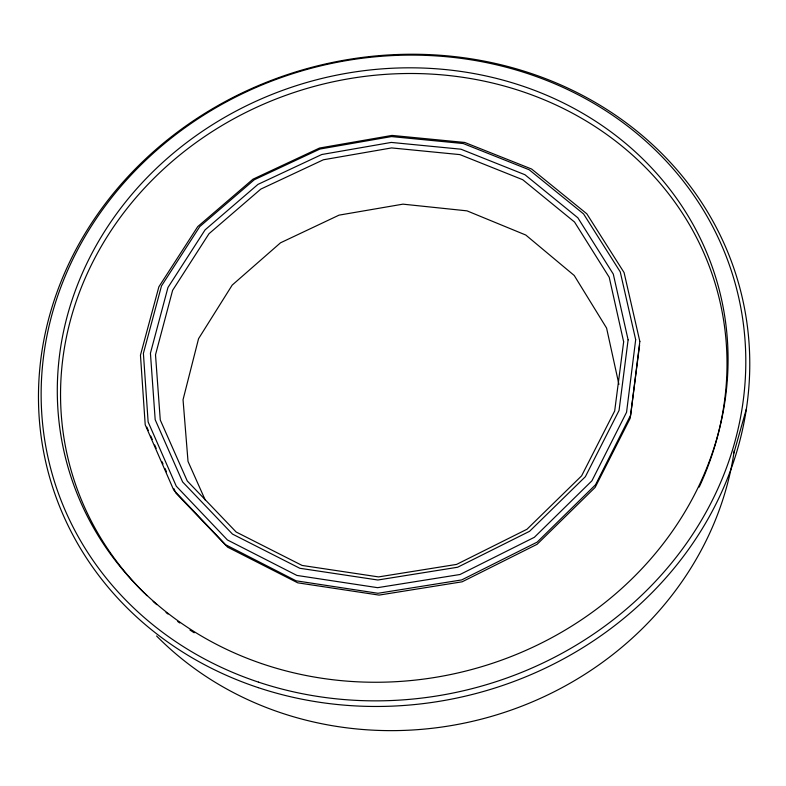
<?xml version="1.0" encoding="UTF-8"?>
<svg xmlns="http://www.w3.org/2000/svg" width="786" height="786" viewBox="0 0 786 786"><rect width="100%" height="100%" fill="white"/><g stroke="black" fill="none" stroke-linecap="round" stroke-linejoin="round"><path stroke-width="1.18" d="M639.598 345.025L630.205 418.26L595.13 487.408L537.093 544.305L462.158 581.797L379.058 595.1L297.737 582.829L227.547 547.115L175.789 492.979L173.834 488.519M733.908 452.982L746.346 409.064M205.293 500.161L188.021 461.421L183.04 399.74L198.553 338.697L232.204 285.082L280.514 242.805L339.051 215.138L402.943 204.154L467.002 210.854L525.785 235.034L574.232 275.493L606.586 328.076L618.916 384.383M146.854 427.152L148.328 430.502M150.784 436.073L152.248 439.423M154.704 445.004L156.178 448.354M162.063 461.736L163.036 463.966M165.001 468.436L166.475 471.777M734.271 450.545A333.49 306.009 -15.1 0 1 501.655 713.285A333.49 306.009 -15.1 0 1 156.591 635.992M144.428 593.135A335.308 303.337 -15.1 0 1 139.093 194.063A335.308 303.337 -15.1 0 1 569.732 111.759A335.308 303.337 -15.1 0 1 699.176 487.104M194.171 632.759A335.308 303.337 -15.1 0 1 189.996 630.048M179.768 622.984A335.308 303.337 -15.1 0 1 177.764 621.52M167.968 614.033A335.308 303.337 -15.1 0 1 166.062 612.49M156.748 604.63A335.308 303.337 -15.1 0 1 153.152 601.398M147.021 595.67A335.308 303.337 -15.1 0 1 145.312 594.01M639.833 341.429L630.647 415.106L595.562 484.736L537.172 542.124L461.696 579.921L377.978 593.283L296.067 580.805L225.572 544.708L173.716 490.071L145.214 424.804L140.458 355.174L158.88 286.792L197.748 226.604L252.964 179.188L319.529 148.043L392.027 135.418L464.752 142.463L531.641 169.049L586.798 213.782L624.084 272.585L639.833 341.429M635.678 339.699L626.56 412.267L591.917 480.816L534.362 537.3L460.026 574.497L377.594 587.673L296.902 575.431L227.419 539.953L176.28 486.18L148.132 421.944L143.396 353.366L161.494 285.937L199.801 226.565L254.271 179.758L319.941 149.035L391.477 136.577L463.239 143.533L529.214 169.786L583.576 213.93L620.252 271.887L635.678 339.699M628.112 339.876L619.054 410.439L585.364 476.699L529.587 531.287L457.639 567.237L377.87 580.009L299.79 568.268L232.469 534.077L182.607 481.916L155.186 419.704L150.431 353.199L167.958 287.499L205.087 229.866L257.955 184.396L321.749 154.518L391.261 142.423L460.95 149.202L524.95 174.728L577.848 217.791L613.296 274.098L628.112 339.876M623.652 341.841L614.681 410.98L581.62 475.844L527.003 529.243L456.587 564.407L378.547 576.914L302.119 565.448L236.164 532.024L187.255 480.973L160.275 420.009L155.51 354.781L172.615 290.329L208.968 233.747L260.805 189.102L323.39 159.774L391.585 147.925L459.948 154.616L522.71 179.709L574.527 222.025L609.229 277.311L623.652 341.841M258.476 682.13A354.545 320.452 -15.1 0 0 742.809 319.735A354.545 320.452 -15.1 0 0 179.129 132.048A354.545 320.452 -15.1 0 0 258.476 682.13M261.483 663.551A337.499 304.899 -15.1 0 0 725.586 322.181A337.499 304.899 -15.1 0 0 190.969 139.358A337.499 304.899 -15.1 0 0 261.483 663.551M258.201 687.632A357.876 323.685 -15.1 0 0 746.7 321.297A357.876 323.685 -15.1 0 0 177.44 132.117A357.876 323.685 -15.1 0 0 258.201 687.632"/></g></svg>
